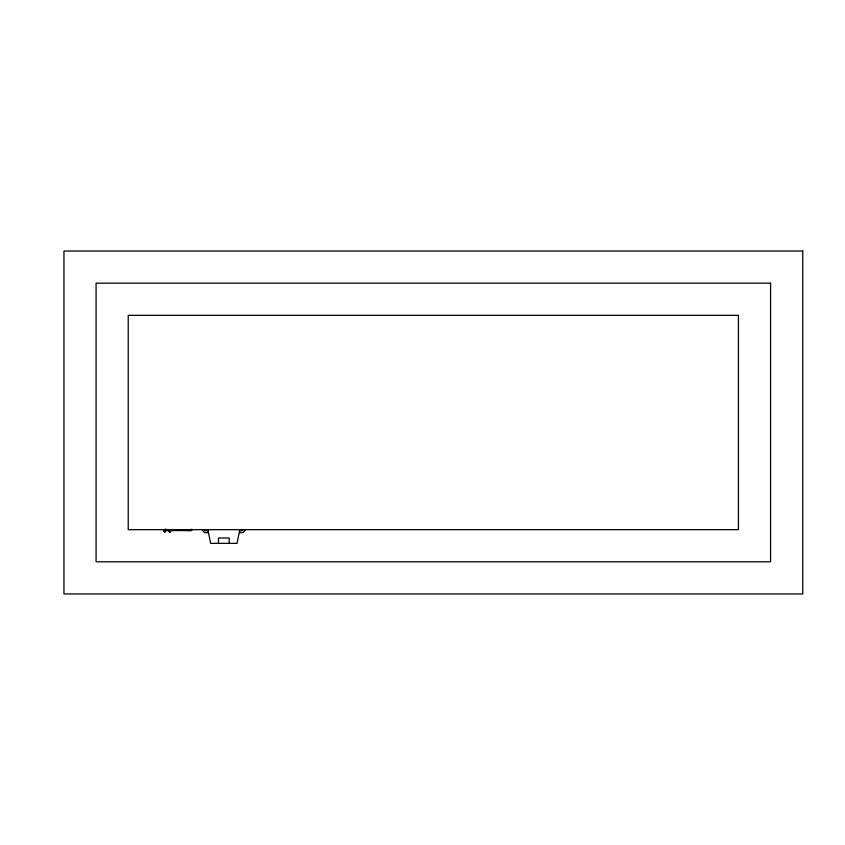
<?xml version="1.0" encoding="UTF-8"?>
<svg xmlns="http://www.w3.org/2000/svg" width="845" height="845" viewBox="0 0 845 845"><rect width="100%" height="100%" fill="white"/><g stroke="black" fill="none" stroke-linecap="round" stroke-linejoin="round"><path stroke-width="1.27" d="M239.705 530.248L237.022 543.356L210.658 543.356L207.986 530.248M192.618 529.435L191.065 530.618L191.065 529.15M164.838 531.938L165.884 530.618L165.884 529.012M243.307 529.657L242.23 530.734L239.705 530.734M245.208 530.491L243.064 532.635L239.705 532.635M164.976 529.287L163.581 530.935L164.859 531.906M185.657 530.311L184.907 530.618M165.884 530.227L191.065 530.227M191.065 530.428L187.315 530.618M165.884 530.618L191.065 530.533M207.986 530.734L205.451 530.734L204.384 529.657M207.986 532.635L204.617 532.635L202.473 530.491M164.247 530.09L165.504 531.093M164.078 530.311L165.324 531.315M163.909 530.512L165.166 531.516M163.772 530.692L165.029 531.685M163.666 530.818L164.923 531.822M170.944 530.618L169.824 531.832L169.106 530.618L169.919 531.78L169.317 530.618L170.067 531.695L169.486 530.618L170.257 531.589L169.75 530.618L170.479 531.452L170.32 530.618M169.106 530.618L169.824 531.832L169.084 530.618L169.824 531.832L169.106 530.618L169.919 531.78L169.75 530.618M229.196 543.356L229.196 537.99L218.485 537.99L218.485 543.356M802.75 251.039L63.956 251.039L63.956 593.961L802.75 593.961L802.75 251.039M770.577 283.17L96.076 283.17L96.076 561.798L770.577 561.798L770.577 283.17M738.424 315.343L128.229 315.343L128.229 529.667L738.424 529.667L738.424 315.343"/></g></svg>
